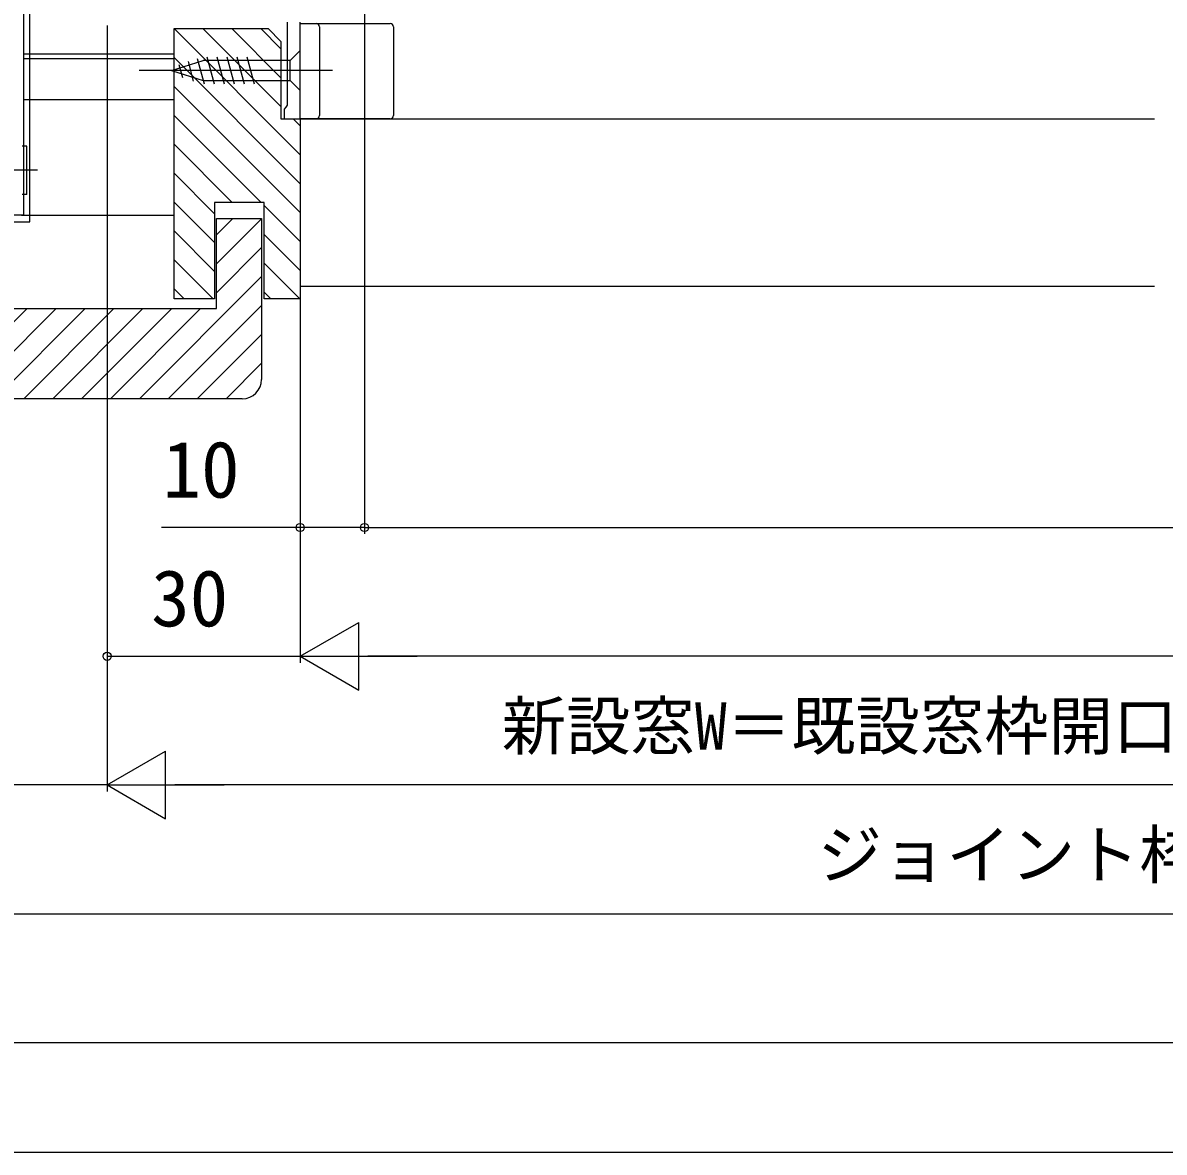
# Model space of a CAD drawing. Units: millimetres, scale not verified. Extents: x -525 to 525, y -783 to 778.
# Drawn here: x -295.6 to -118.2, y -439.8 to -264.4 of the extents above; entities that cross this region are included whole.
import ezdxf
from ezdxf.enums import TextEntityAlignment as Align

# ---------------------------------------------------------------- set-up
doc = ezdxf.new("R2010")
doc.units = ezdxf.units.MM
doc.header["$LTSCALE"] = 4
for name, color, linetype in [('0-2_YKK_11', 7, 'Continuous'), ('0-4_YKK_12', 2, 'Continuous'), ('0-5_YKK_13', 4, 'Continuous'), ('0-6_YKK_D', 6, 'Continuous'), ('0-8_YSS_K', 3, 'Continuous'), ('0-9_YSS_KE', 3, 'Continuous')]:
    doc.layers.add(name, color=color, linetype=linetype)
doc.styles.add('ＭＳ ゴシック', font='')
doc.styles.get('ＭＳ ゴシック').set_extended_font_data('MS Gothic')

msp = doc.modelspace()

# ---------------------------------------------------------------- linework, layer by layer
at = {"layer": '0-2_YKK_11'}
for points in [[(-302.042, -220.597), (-295.5, -220.597), (-295.5, -229.297), (-292.5, -229.297), (-292.5, -230.297), (-295.5, -230.297), (-295.5, -243.997), (-285.5, -243.997), (-285.5, -236.797), (-282.5, -236.797), (-282.5, -237.797), (-284.2, -237.797), (-284.2, -259.297), (-282.5, -259.297), (-282.5, -260.297), (-285.5, -260.297), (-285.5, -245.297), (-295.5, -245.297), (-295.5, -294.297), (-298.5, -294.297)], [(-254.5, -264.297), (-254.5, -277.205), (-254.75, -277.501), (-255, -277.797), (-255, -279.297), (-252.5, -279.297), (-252.5, -264.297)]]:
    msp.add_lwpolyline(points, dxfattribs=at)
at = {"layer": '0-4_YKK_12'}
for p, q in [((-272.1, -269.269), (-295.5, -269.269)), ((-272.1, -269.997), (-295.5, -269.997)), ((-272.1, -276.34), (-295.5, -276.34)), ((-252.965, -279.297), (-119.75, -279.297)), ((-295.8, -294.297), (-272.1, -294.297)), ((-295.5, -293.997), (-295.5, -294.297))]:
    msp.add_line(p, q, dxfattribs=at)
at = {"layer": '0-5_YKK_13'}
for p, q in [((-252.5, -279.298), (-252.5, -264.498)), ((-252.5, -264.498), (-238.5, -264.498)), ((-249.5, -264.998), (-249.5, -278.798)), ((-238, -264.998), (-238, -278.798)), ((-252.5, -268.698), (-254.05, -270.248)), ((-252.5, -274.898), (-252.5, -268.698)), ((-272.5, -271.798), (-267.584, -270.248)), ((-271.353, -270.86), (-270.804, -272.91)), ((-269.921, -270.408), (-269.108, -273.445)), ((-268.489, -269.957), (-267.433, -273.898)), ((-254.05, -270.248), (-267.584, -270.248)), ((-267.006, -269.698), (-265.88, -273.898)), ((-265.453, -269.698), (-264.327, -273.898)), ((-263.9, -269.698), (-262.774, -273.898)), ((-262.347, -269.698), (-261.221, -273.898)), ((-260.794, -269.698), (-259.669, -273.898)), ((-254.05, -273.348), (-254.05, -270.248)), ((-247.5, -271.798), (-277.5, -271.798)), ((-272.5, -271.798), (-267.584, -273.348)), ((-267.584, -273.348), (-254.05, -273.348)), ((-252.5, -274.898), (-254.05, -273.348)), ((-238.5, -279.298), (-252.5, -279.298)), ((-295, -283.547), (-295.7, -283.547)), ((-295, -291.047), (-295, -283.547)), ((-293.332, -287.297), (-370.472, -287.297)), ((-295, -291.047), (-295.7, -291.047))]:
    msp.add_line(p, q, dxfattribs=at)
for centre, start, end in [((-250, -264.998), 0, 90), ((-238.5, -264.998), 0, 90), ((-250, -278.798), 270, 0), ((-238.5, -278.798), 270, 0)]:
    msp.add_arc(centre, 0.5, start, end, dxfattribs=at)
at = {"layer": '0-6_YKK_D'}
for p, q in [((-242.5, -242.797), (-242.5, -343.8)), ((-242.5, -242.797), (-242.5, -343.8)), ((-282.5, -264.797), (-282.5, -363.8)), ((-282.5, -264.797), (-282.5, -383.8)), ((-282.5, -264.797), (-282.5, -383.8)), ((-252.5, -279.797), (-252.5, -363.8)), ((-252.5, -279.797), (-252.5, -363.8)), ((-252.5, -279.797), (-252.5, -343.8)), ((-242.5, -342.8), (196.5, -342.8)), ((-252.5, -362.8), (-243.407, -357.55)), ((-243.407, -368.05), (-243.407, -357.55)), ((-282.5, -362.8), (-252.5, -362.8)), ((-252.5, -362.8), (-243.407, -368.05)), ((-252.5, -362.8), (-234.313, -362.8)), ((196, -362.8), (-242, -362.8)), ((-282.5, -382.8), (-273.407, -377.55)), ((-273.407, -388.05), (-273.407, -377.55)), ((-282.5, -382.8), (-317.5, -382.8)), ((-282.5, -382.8), (-273.407, -388.05)), ((-282.5, -382.8), (-264.313, -382.8)), ((226, -382.8), (-272, -382.8)), ((-307, -402.8), (261, -402.8)), ((-312.002, -422.8), (266.001, -422.8)), ((-337.5, -439.844), (291.51, -439.844))]:
    msp.add_line(p, q, dxfattribs=at)
msp.add_lwpolyline([(-242.5, -342.8), (-252.5, -342.8), (-274.05, -342.8)], dxfattribs=at)
for centre in [(-252.5, -342.8), (-242.5, -342.8), (-242.5, -342.8), (-282.5, -362.8)]:
    msp.add_circle(centre, 0.637, dxfattribs=at)
at = {"layer": '0-8_YSS_K'}
for p, q in [((-272.1, -265.298), (-252.5, -284.898)), ((-267.61, -265.298), (-255.5, -277.408)), ((-263.12, -265.298), (-255.5, -272.918)), ((-258.63, -265.298), (-255.5, -268.428)), ((-272.1, -269.788), (-252.5, -289.388)), ((-272.1, -274.278), (-252.5, -293.878)), ((-272.1, -278.768), (-258.57, -292.298)), ((-253.61, -279.298), (-252.5, -280.408)), ((-272.1, -283.259), (-263.06, -292.298)), ((-272.1, -287.749), (-265.8, -294.049)), ((-272.1, -292.239), (-265.8, -298.539)), ((-258.1, -292.768), (-252.5, -298.368)), ((-265.5, -297.343), (-262.958, -294.801)), ((-265.5, -301.833), (-258.5, -294.833)), ((-272.1, -296.729), (-265.8, -303.029)), ((-258.1, -297.259), (-252.5, -302.859)), ((-265.5, -306.323), (-258.5, -299.323)), ((-272.1, -301.219), (-266.021, -307.298)), ((-258.1, -301.749), (-252.551, -307.298)), ((-277.488, -322.801), (-258.5, -303.813)), ((-272.1, -305.709), (-270.511, -307.298)), ((-258.1, -306.239), (-257.041, -307.298)), ((-252.5, -305.297), (-119.75, -305.297)), ((-272.997, -322.801), (-258.5, -308.303)), ((-308.918, -322.801), (-294.918, -308.801)), ((-304.428, -322.801), (-290.428, -308.801)), ((-299.938, -322.801), (-285.938, -308.801)), ((-295.448, -322.801), (-281.448, -308.801)), ((-290.958, -322.801), (-276.958, -308.801)), ((-286.468, -322.801), (-272.468, -308.801)), ((-281.978, -322.801), (-267.978, -308.801)), ((-268.507, -322.801), (-258.5, -312.794)), ((-264.017, -322.801), (-258.5, -317.284)), ((-261.5, -322.801), (-345.5, -322.801))]:
    msp.add_line(p, q, dxfattribs=at)
msp.add_lwpolyline([(-272.1, -307.298), (-272.1, -265.298), (-257.5, -265.298), (-255.5, -267.298), (-255.5, -279.298), (-252.5, -279.298), (-252.5, -307.298), (-258.1, -307.298), (-258.1, -292.298), (-265.8, -292.298), (-265.8, -307.298)], close=True, dxfattribs=at)
msp.add_lwpolyline([(-348.5, -319.801), (-348.5, -308.801), (-265.5, -308.801), (-265.5, -294.801), (-258.5, -294.801), (-258.5, -319.801)], dxfattribs=at)
msp.add_arc((-261.5, -319.801), 3, 270.00001, 359.99999, dxfattribs=at)
at = {"layer": '0-9_YSS_KE'}
msp.add_lwpolyline([(-321.503, -295.297), (-294.502, -295.297), (-294.501, -245.597)], dxfattribs=at)

# ---------------------------------------------------------------- texts
at = {"layer": '0-6_YKK_D', "style": 'ＭＳ ゴシック'}
for s, height, p in [('10', 8.798, (-273.891, -340.8)), ('30', 8.798, (-275.653, -360.8)), ('新設窓W＝既設窓枠開口幅KW－80＝ジョイント枠出来幅JW－70', 7.331, (-221.182, -379.493)), ('ジョイント枠出来幅JW＝既設窓枠開口幅KW－10', 7.331, (-172.091, -399.493))]:
    msp.add_text(s, height=height, dxfattribs=at).set_placement(p, align=Align.BOTTOM_LEFT)

doc.saveas('drawing.dxf')
